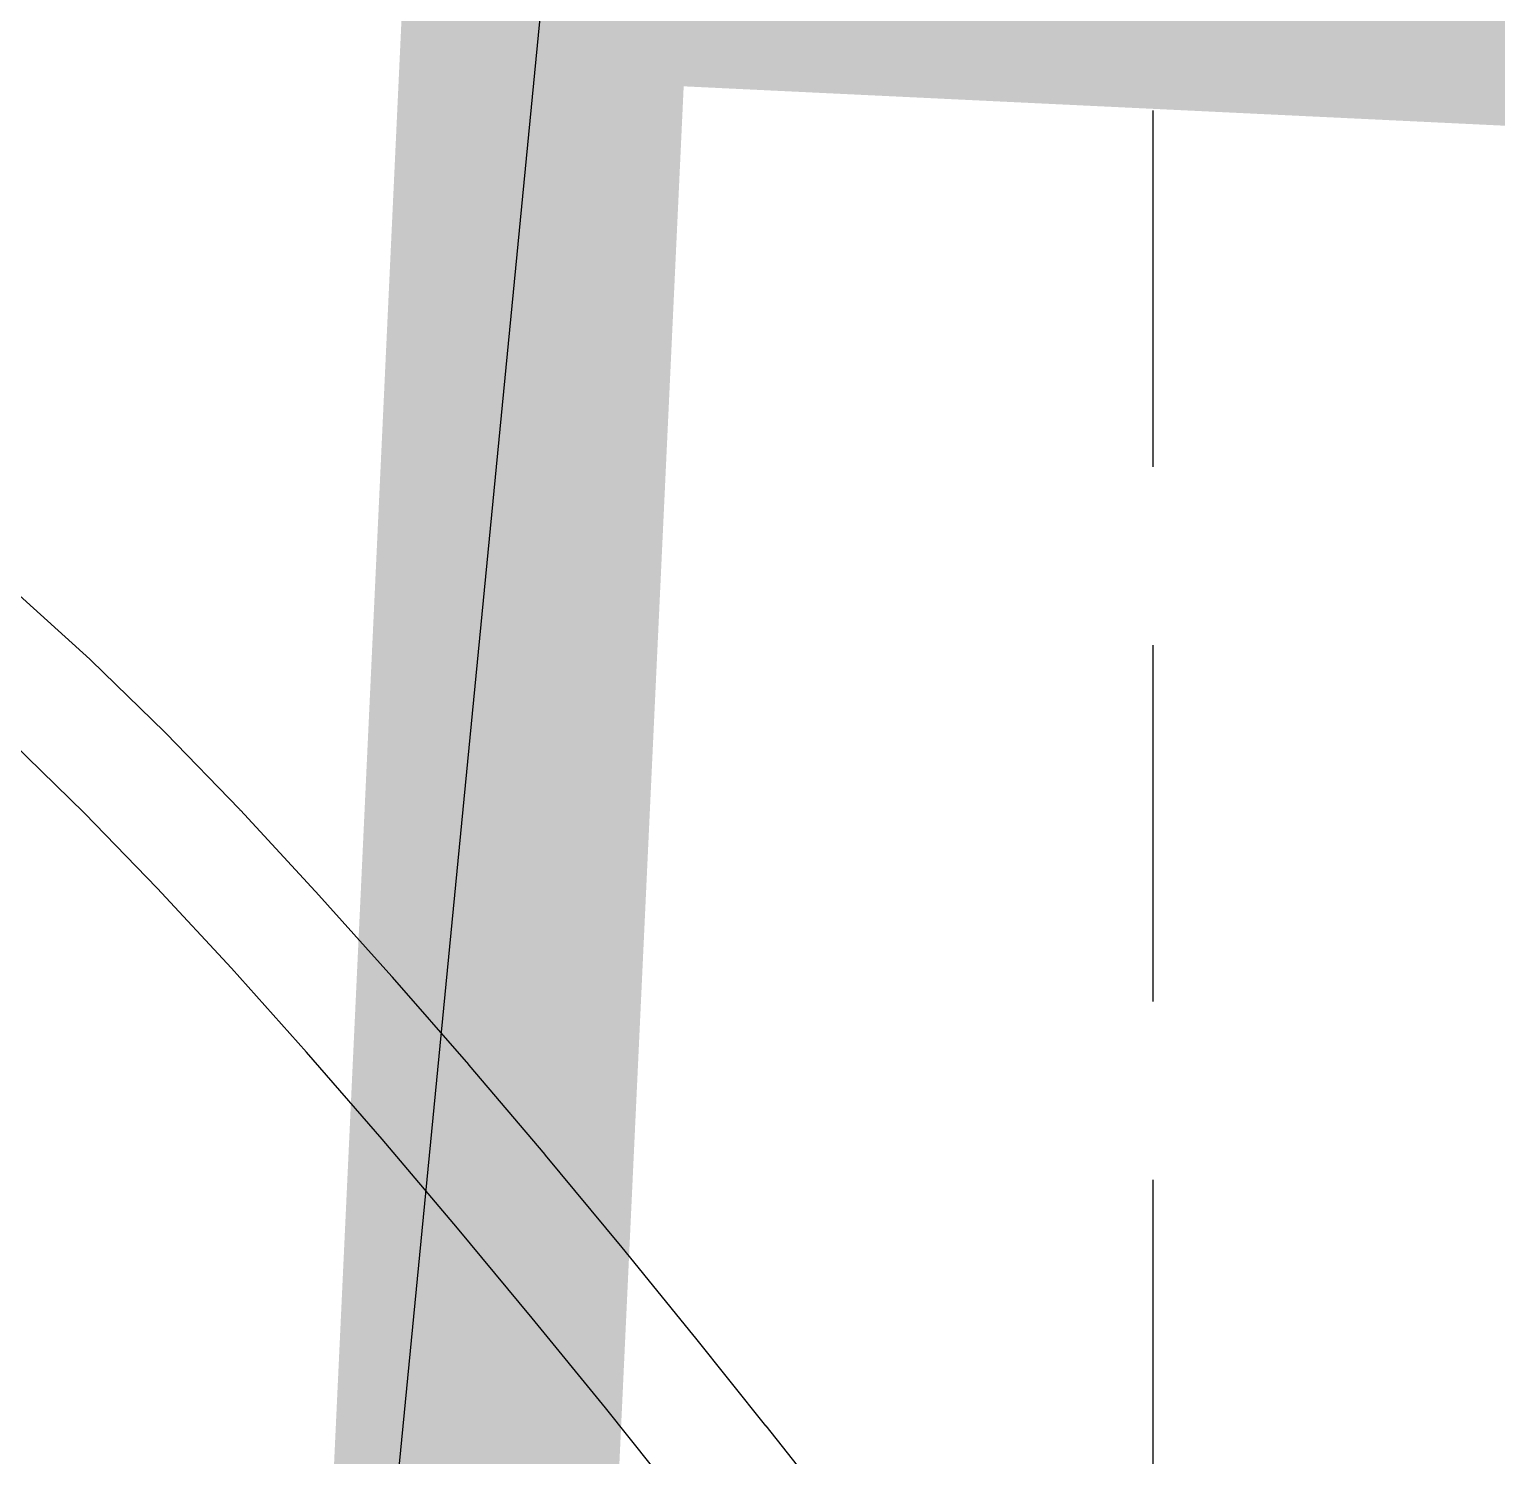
# Model space of a CAD drawing. Header units: feet. Extents: x 9681 to 12164, y 9191 to 13159.
# Drawn here: x 10573.6 to 10625.1, y 11924.6 to 11974.7 of the extents above; entities that cross this region are included whole.
import ezdxf

# ---------------------------------------------------------------- set-up
doc = ezdxf.new("R2010")
doc.units = ezdxf.units.FT
doc.header["$MEASUREMENT"] = 0
doc.linetypes.add('DASHED', pattern=[0.75, 0.5, -0.25])
for name, color, linetype in [('1PHASELINE', 2, 'Continuous'), ('2LOT', 15, 'Continuous'), ('GRID', 254, 'DASHED'), ('LND-WALK', 2, 'Continuous')]:
    doc.layers.add(name, color=color, linetype=linetype)

msp = doc.modelspace()

# ---------------------------------------------------------------- linework, layer by layer
at = {"layer": '1PHASELINE', "color": 7, "linetype": 'Continuous', "const_width": 10}
msp.add_lwpolyline([(10648.305, 11547.293, 0.061749), (10671.263, 11610.944), (10693.62, 11709.609), (10669.86, 11725.692), (10611.841, 11791.559), (10584.149, 11814.291), (10591.792, 11977.889), (10768.787, 11969.401), (10793.031, 12080.041), (10779.757, 12123.13, 17.57969), (10779.757, 12123.13), (10709.201, 12123.218), (10709.143, 12266.936), (10936.405, 12215.441), (10959.057, 12315.407), (10953.4, 12324.379), (10931.243, 12329.399), (10942.293, 12378.163), (10964.449, 12373.143), (10973.421, 12378.8), (11018.724, 12578.731), (11013.066, 12587.703)], format="xyb", dxfattribs=at)
at = {"layer": '2LOT', "color": 7, "linetype": 'Continuous'}
msp.add_line((10574.466, 11799.911), (10591.792, 11977.889), dxfattribs=at)
at = {"layer": 'GRID', "color": 253, "linetype": 'DASHED', "ltscale": 25}
msp.add_line((10613.03, 9503.056), (10613.03, 13094.214), dxfattribs=at)
at = {"layer": 'LND-WALK', "color": 7, "linetype": 'Continuous'}
msp.add_lwpolyline([(10596.303, 11923.182), (10593.804, 11926.301), (10591.236, 11929.454), (10588.618, 11932.609), (10585.973, 11935.728), (10583.32, 11938.779), (10580.682, 11941.725), (10578.08, 11944.531), (10575.528, 11947.166), (10573.003, 11949.626), (10570.469, 11951.919), (10567.888, 11954.051), (10565.224, 11956.032), (10562.436, 11957.87), (10559.484, 11959.574), (10556.327, 11961.154), (10552.932, 11962.615), (10549.328, 11963.957), (10545.561, 11965.178), (10541.678, 11966.274), (10537.727, 11967.243)], dxfattribs=at)
msp.add_lwpolyline([(10573.119, 11954.915), (10575.714, 11952.568, -0.009273), (10575.768, 11952.517), (10578.34, 11950.01, -0.007248), (10578.381, 11949.969), (10580.968, 11947.298, -0.005402), (10580.998, 11947.267), (10583.627, 11944.432, -0.004351), (10583.65, 11944.406), (10586.31, 11941.436, -0.003656), (10586.329, 11941.415), (10588.999, 11938.344, -0.003106), (10589.016, 11938.325), (10591.676, 11935.187, -0.002662), (10591.69, 11935.171), (10594.32, 11932.002, -0.002296), (10594.331, 11931.988), (10596.911, 11928.821, -0.001988), (10596.921, 11928.808), (10599.429, 11925.678, -0.001724), (10599.437, 11925.668), (10601.853, 11922.609, -0.00127)], format="xyb", dxfattribs=at)

doc.saveas('drawing.dxf')
